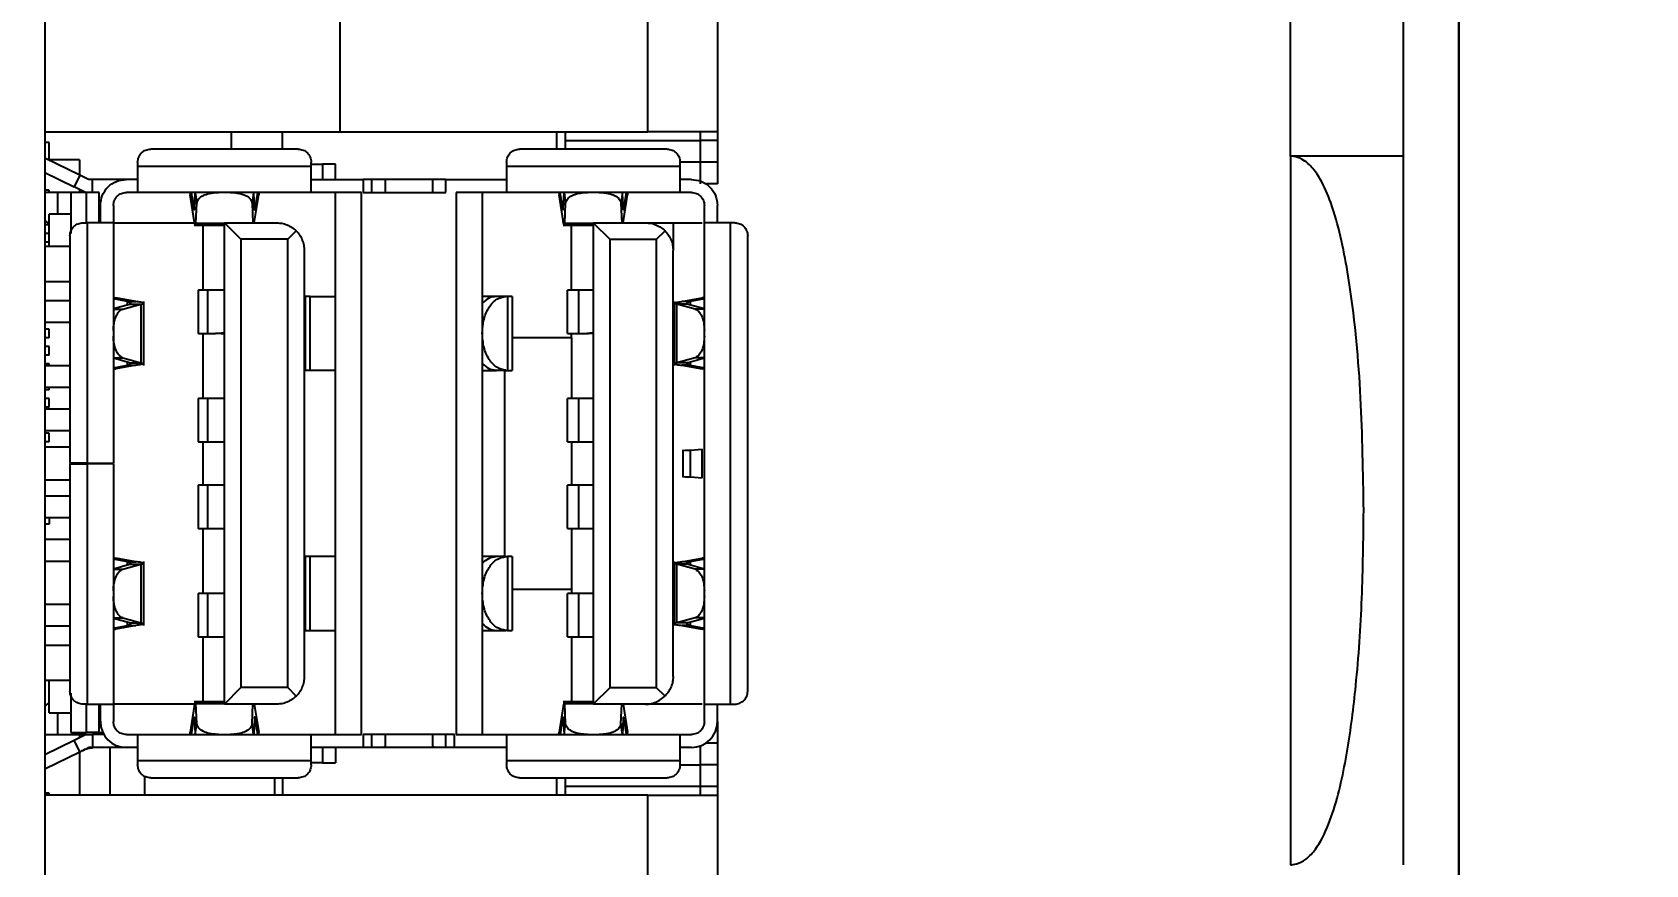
# Model space of a CAD drawing. Header units: millimetres. Extents: x 392 to 586, y 927 to 1144.
# Drawn here: x 423.39 to 460.57, y 1089.85 to 1109.05 of the extents above; entities that cross this region are included whole.
import ezdxf

# ---------------------------------------------------------------- set-up
doc = ezdxf.new("R2010")
doc.units = ezdxf.units.MM
doc.header["$PDSIZE"] = -1
doc.dimstyles.new('ISO-25', dxfattribs={"dimtxt": 2.5, "dimasz": 2.5, "dimexe": 1.25, "dimexo": 0.625, "dimtad": 1, "dimtxsty": 'Standard', "dimcen": 2.5, "dimadec": 0, "dimazin": 0, "dimtfac": 1, "dimtmove": 0, "dimatfit": 3, "dimfxl": 1, "dimarcsym": 0})

# ---------------------------------------------------------------- blocks, each defined once
blk = doc.blocks.new('*D2')
at = {"color": 0, "lineweight": -2}
for p, q in [((468.907, 1129.394), (396.89, 1129.394)), ((398.89, 1125.314), (398.89, 1061.222)), ((398.89, 989.999), (398.89, 1054.091)), ((468.907, 985.919), (396.89, 985.919))]:
    blk.add_line(p, q, dxfattribs=at)
at = {"color": 0}
for points in [[(399.57, 1125.314), (398.21, 1125.314), (398.89, 1129.394)], [(398.21, 989.999), (399.57, 989.999), (398.89, 985.919)]]:
    blk.add_solid(points, dxfattribs=at)
at = {"layer": 'Defpoints', "color": 0}
for p in [(468.907, 1129.394), (398.89, 985.919), (468.907, 985.919)]:
    blk.add_point(p, dxfattribs=at)
at = {"color": 0, "insert": (398.89, 1057.657), "char_height": 3.5, "attachment_point": 5}
blk.add_mtext('143,47', dxfattribs=at)

msp = doc.modelspace()

# ---------------------------------------------------------------- linework, layer by layer
at = {"color": 7, "linetype": 'Continuous', "lineweight": 25}
for p, q in [((423.674, 1123.855), (423.674, 1068.537)), ((452.377, 1106.193), (452.376, 1123.864)), ((454.976, 1123.864), (454.977, 1106.193)), ((456.261, 1042.67), (456.258, 1123.59)), ((423.674, 1109.457), (423.674, 1106.757)), ((430.474, 1109.457), (430.474, 1106.757)), ((437.574, 1106.757), (437.574, 1109.457)), ((439.174, 1109.457), (439.174, 1106.757)), ((423.674, 1106.757), (430.474, 1106.757)), ((427.974, 1106.357), (427.974, 1106.757)), ((429.154, 1106.357), (429.154, 1106.757)), ((430.474, 1106.757), (437.574, 1106.757)), ((435.474, 1106.357), (435.474, 1106.757)), ((435.674, 1106.557), (435.674, 1106.757)), ((435.674, 1106.557), (438.774, 1106.557)), ((435.674, 1106.357), (435.674, 1106.557)), ((439.174, 1106.757), (437.574, 1106.757)), ((438.774, 1106.757), (438.774, 1106.557)), ((438.774, 1106.557), (438.774, 1106.057)), ((439.174, 1106.557), (438.774, 1106.557)), ((439.174, 1106.757), (439.174, 1106.557)), ((439.174, 1106.557), (439.174, 1106.057)), ((423.774, 1106.507), (423.674, 1106.507)), ((424.481, 1105.756), (423.674, 1106.149)), ((423.774, 1106.107), (423.774, 1106.507)), ((429.514, 1106.357), (426.114, 1106.357)), ((438.014, 1106.357), (434.614, 1106.357)), ((452.377, 1106.193), (452.378, 1089.854)), ((454.977, 1106.193), (452.377, 1106.193)), ((454.977, 1106.193), (454.977, 1089.854)), ((423.674, 1105.816), (424.349, 1105.486)), ((424.474, 1106.107), (423.762, 1106.107)), ((424.474, 1106.107), (424.474, 1105.722)), ((425.814, 1106.057), (425.814, 1105.957)), ((429.814, 1105.957), (425.814, 1105.957)), ((429.814, 1105.957), (429.814, 1106.057)), ((429.814, 1106.007), (430.074, 1106.007)), ((430.074, 1106.007), (430.074, 1105.657)), ((430.374, 1105.657), (430.374, 1106.007)), ((434.314, 1106.057), (434.314, 1105.957)), ((438.314, 1105.957), (434.314, 1105.957)), ((438.774, 1106.057), (438.314, 1106.057)), ((438.314, 1105.957), (438.314, 1106.057)), ((438.774, 1106.057), (438.774, 1105.557)), ((439.174, 1106.057), (438.774, 1106.057)), ((439.174, 1106.057), (439.174, 1105.557)), ((423.774, 1105.407), (423.674, 1105.407)), ((423.774, 1105.357), (423.774, 1105.407)), ((424.481, 1105.756), (424.349, 1105.486)), ((424.615, 1105.357), (424.349, 1105.486)), ((424.474, 1105.425), (424.474, 1105.357)), ((424.684, 1105.657), (424.481, 1105.756)), ((424.774, 1105.657), (424.684, 1105.657)), ((424.774, 1105.357), (424.774, 1105.657)), ((425.554, 1105.657), (424.774, 1105.657)), ((425.814, 1105.657), (425.554, 1105.657)), ((429.814, 1105.657), (431.014, 1105.657)), ((431.014, 1105.657), (431.014, 1105.357)), ((431.214, 1105.357), (431.214, 1105.657)), ((431.505, 1105.657), (431.514, 1105.654)), ((432.614, 1105.657), (431.505, 1105.657)), ((432.614, 1105.654), (432.614, 1105.657)), ((432.914, 1105.357), (432.914, 1105.657)), ((432.914, 1105.657), (434.314, 1105.657)), ((438.574, 1105.657), (438.314, 1105.657)), ((423.974, 1105.357), (423.674, 1105.357)), ((423.974, 1104.857), (423.974, 1105.357)), ((424.274, 1105.357), (423.974, 1105.357)), ((424.624, 1105.357), (424.274, 1105.357)), ((424.274, 1105.357), (424.274, 1104.407)), ((424.574, 1105.357), (424.576, 1105.375)), ((424.624, 1105.357), (424.624, 1104.657)), ((424.924, 1105.357), (424.624, 1105.357)), ((424.924, 1104.657), (424.924, 1105.357)), ((424.954, 1104.657), (424.954, 1105.057)), ((425.254, 1105.057), (425.254, 1104.657)), ((425.814, 1105.357), (425.554, 1105.357)), ((429.814, 1105.357), (425.814, 1105.357)), ((426.312, 1105.357), (426.312, 1105.355)), ((427.024, 1105.357), (427.024, 1105.303)), ((427.12, 1104.707), (427.024, 1105.303)), ((427.046, 1105.357), (427.099, 1105.028)), ((427.123, 1104.983), (427.139, 1105.357)), ((427.156, 1104.64), (427.176, 1105.112)), ((428.452, 1105.112), (428.471, 1104.657)), ((428.505, 1104.983), (428.489, 1105.357)), ((428.5, 1104.657), (428.604, 1105.303)), ((428.529, 1105.028), (428.582, 1105.357)), ((428.604, 1105.357), (428.604, 1105.303)), ((429.316, 1105.355), (429.316, 1105.357)), ((430.974, 1105.357), (429.814, 1105.357)), ((430.374, 1092.857), (430.374, 1105.357)), ((430.974, 1092.857), (430.974, 1105.357)), ((431.014, 1105.357), (432.914, 1105.357)), ((434.314, 1105.357), (433.154, 1105.357)), ((433.154, 1105.357), (433.154, 1092.857)), ((433.754, 1105.357), (433.754, 1092.857)), ((438.314, 1105.357), (434.314, 1105.357)), ((434.812, 1105.357), (434.812, 1105.355)), ((435.524, 1105.357), (435.524, 1105.303)), ((435.62, 1104.707), (435.524, 1105.303)), ((435.546, 1105.357), (435.599, 1105.028)), ((435.623, 1104.983), (435.639, 1105.357)), ((435.656, 1104.64), (435.676, 1105.112)), ((436.952, 1105.112), (436.971, 1104.657)), ((437.005, 1104.983), (436.989, 1105.357)), ((437, 1104.657), (437.104, 1105.303)), ((437.029, 1105.028), (437.082, 1105.357)), ((437.104, 1105.357), (437.104, 1105.303)), ((437.816, 1105.355), (437.816, 1105.357)), ((438.574, 1105.357), (438.314, 1105.357)), ((438.874, 1104.657), (438.874, 1105.057)), ((439.174, 1104.657), (439.174, 1105.057)), ((423.674, 1104.707), (423.774, 1104.623)), ((424.274, 1104.857), (423.774, 1104.857)), ((423.774, 1104.107), (423.774, 1104.857)), ((423.774, 1104.607), (423.674, 1104.607)), ((423.774, 1104.407), (423.674, 1104.407)), ((424.254, 1104.357), (424.254, 1099.117)), ((424.554, 1104.657), (424.654, 1104.657)), ((424.654, 1104.657), (424.654, 1099.117)), ((425.254, 1104.657), (425.254, 1099.117)), ((425.254, 1104.657), (427.129, 1104.657)), ((427.117, 1104.6), (427.814, 1104.6)), ((427.814, 1104.64), (427.156, 1104.64)), ((427.314, 1104.6), (427.314, 1103.107)), ((427.814, 1093.557), (427.814, 1104.657)), ((428.195, 1104.276), (427.814, 1104.657)), ((427.814, 1104.657), (429.019, 1104.657)), ((429.273, 1104.276), (429.468, 1104.471)), ((435.616, 1104.6), (436.314, 1104.6)), ((436.314, 1104.64), (435.656, 1104.64)), ((435.814, 1103.107), (435.814, 1104.6)), ((436.314, 1104.657), (436.694, 1104.277)), ((436.314, 1104.657), (437.519, 1104.657)), ((436.314, 1104.657), (436.314, 1093.557)), ((437.519, 1104.657), (438.154, 1104.657)), ((437.774, 1104.277), (437.968, 1104.471)), ((438.154, 1104.657), (438.154, 1104.022)), ((438.874, 1093.557), (438.874, 1104.657)), ((439.474, 1093.557), (439.474, 1104.657)), ((439.574, 1104.657), (439.474, 1104.657)), ((439.874, 1093.857), (439.874, 1104.357)), ((423.774, 1104.207), (423.674, 1104.207)), ((424.254, 1104.107), (423.674, 1104.107)), ((428.195, 1104.276), (428.195, 1093.938)), ((429.273, 1104.276), (428.195, 1104.276)), ((429.273, 1093.938), (429.273, 1104.276)), ((429.654, 1104.022), (429.654, 1094.192)), ((436.694, 1104.277), (436.694, 1093.937)), ((436.694, 1104.277), (437.774, 1104.277)), ((437.774, 1093.937), (437.774, 1104.277)), ((438.154, 1094.197), (438.154, 1104.022)), ((425.255, 1103.859), (425.254, 1103.859)), ((438.874, 1103.859), (438.873, 1103.859)), ((423.674, 1103.307), (424.254, 1103.307)), ((424.242, 1102.857), (423.674, 1102.857)), ((425.254, 1102.927), (425.308, 1102.927)), ((425.583, 1102.841), (425.254, 1102.902)), ((425.775, 1102.841), (425.308, 1102.927)), ((425.583, 1102.841), (425.775, 1102.841)), ((425.954, 1101.37), (425.954, 1102.843)), ((427.211, 1103.107), (427.211, 1102.107)), ((427.422, 1103.107), (427.422, 1102.107)), ((427.814, 1103.107), (427.422, 1103.107)), ((429.674, 1102.959), (429.674, 1101.261)), ((429.791, 1102.959), (430.374, 1102.959)), ((429.791, 1101.261), (429.791, 1102.959)), ((434.071, 1102.959), (433.754, 1102.959)), ((434.3, 1102.959), (434.071, 1102.959)), ((434.337, 1102.959), (434.3, 1102.959)), ((434.337, 1102.959), (434.337, 1101.254)), ((434.454, 1101.254), (434.454, 1102.959)), ((435.711, 1103.107), (435.711, 1102.107)), ((435.975, 1103.107), (435.975, 1102.107)), ((436.314, 1103.107), (435.975, 1103.107)), ((438.174, 1102.843), (438.174, 1101.37)), ((438.353, 1102.841), (438.82, 1102.927)), ((438.545, 1102.841), (438.353, 1102.841)), ((438.874, 1102.902), (438.545, 1102.841)), ((438.874, 1102.927), (438.82, 1102.927)), ((425.254, 1102.678), (425.627, 1102.783)), ((425.469, 1102.666), (425.887, 1102.783)), ((425.627, 1102.783), (425.887, 1102.783)), ((425.887, 1102.783), (425.887, 1101.43)), ((438.241, 1101.43), (438.241, 1102.783)), ((438.659, 1102.666), (438.241, 1102.783)), ((438.501, 1102.783), (438.241, 1102.783)), ((438.501, 1102.783), (438.874, 1102.678)), ((424.242, 1102.357), (423.674, 1102.357)), ((423.774, 1102.207), (423.674, 1102.207)), ((423.774, 1102.007), (423.774, 1102.207)), ((427.314, 1102.107), (427.314, 1100.607)), ((427.422, 1102.107), (427.609, 1102.107)), ((427.609, 1102.107), (427.814, 1102.125)), ((427.742, 1102.107), (427.609, 1102.107)), ((427.814, 1102.113), (427.742, 1102.107)), ((427.742, 1102.107), (427.814, 1102.107)), ((435.814, 1102.007), (435.814, 1102.107)), ((435.975, 1102.107), (436.085, 1102.107)), ((436.085, 1102.107), (436.314, 1102.127)), ((436.085, 1102.107), (436.203, 1102.107)), ((436.314, 1102.116), (436.203, 1102.107)), ((436.314, 1102.107), (436.203, 1102.107)), ((423.774, 1102.007), (423.674, 1102.007)), ((423.774, 1101.807), (423.674, 1101.807)), ((423.774, 1101.607), (423.774, 1101.807)), ((435.814, 1102.007), (434.454, 1102.007)), ((435.814, 1102.007), (435.814, 1100.607)), ((423.774, 1101.607), (423.674, 1101.607)), ((423.774, 1101.407), (423.674, 1101.407)), ((424.254, 1101.357), (423.674, 1101.357)), ((423.774, 1101.357), (423.774, 1101.407)), ((425.627, 1101.43), (425.254, 1101.535)), ((425.254, 1101.312), (425.583, 1101.372)), ((425.775, 1101.372), (425.308, 1101.286)), ((425.469, 1101.547), (425.887, 1101.43)), ((425.583, 1101.372), (425.775, 1101.372)), ((425.627, 1101.43), (425.887, 1101.43)), ((438.659, 1101.547), (438.241, 1101.43)), ((438.501, 1101.43), (438.241, 1101.43)), ((438.545, 1101.372), (438.353, 1101.372)), ((438.353, 1101.372), (438.82, 1101.286)), ((438.874, 1101.535), (438.501, 1101.43)), ((438.545, 1101.372), (438.874, 1101.312)), ((425.254, 1101.286), (425.308, 1101.286)), ((429.791, 1101.261), (430.374, 1101.261)), ((433.754, 1101.254), (434.083, 1101.254)), ((434.071, 1101.259), (434.3, 1101.259)), ((434.274, 1096.959), (434.274, 1101.254)), ((434.3, 1101.254), (434.337, 1101.254)), ((438.874, 1101.286), (438.82, 1101.286)), ((424.254, 1100.857), (423.674, 1100.857)), ((423.774, 1100.807), (423.674, 1100.807)), ((423.774, 1100.607), (423.674, 1100.607)), ((423.774, 1100.807), (423.774, 1100.857)), ((423.774, 1100.407), (423.774, 1100.607)), ((427.211, 1100.607), (427.211, 1099.607)), ((427.422, 1100.607), (427.422, 1099.607)), ((427.814, 1100.607), (427.422, 1100.607)), ((435.711, 1100.607), (435.711, 1099.607)), ((435.975, 1100.607), (435.975, 1099.607)), ((436.314, 1100.607), (435.975, 1100.607)), ((423.774, 1100.407), (423.674, 1100.407)), ((424.242, 1100.357), (423.674, 1100.357)), ((425.254, 1100.354), (425.255, 1100.354)), ((438.873, 1100.354), (438.874, 1100.354)), ((424.242, 1099.857), (423.674, 1099.857)), ((423.774, 1099.807), (423.674, 1099.807)), ((423.774, 1099.607), (423.674, 1099.607)), ((424.254, 1099.482), (423.674, 1099.482)), ((423.774, 1099.607), (423.774, 1099.807)), ((427.314, 1099.607), (427.314, 1098.607)), ((427.422, 1099.607), (427.814, 1099.607)), ((433.754, 1099.607), (433.764, 1099.607)), ((433.764, 1098.607), (433.764, 1099.607)), ((435.814, 1099.607), (435.814, 1098.607)), ((435.975, 1099.607), (436.314, 1099.607)), ((424.654, 1099.117), (424.254, 1099.117)), ((424.254, 1099.097), (424.654, 1099.097)), ((424.254, 1099.097), (424.254, 1093.857)), ((424.624, 1099.117), (424.624, 1099.097)), ((424.654, 1099.097), (424.654, 1093.557)), ((425.254, 1099.097), (425.254, 1093.557)), ((438.374, 1099.419), (438.374, 1098.794)), ((438.553, 1099.417), (438.82, 1099.436)), ((438.553, 1098.796), (438.553, 1099.417)), ((438.82, 1098.777), (438.82, 1099.436)), ((423.674, 1098.732), (424.254, 1098.732)), ((438.553, 1098.796), (438.82, 1098.777)), ((424.242, 1098.357), (423.674, 1098.357)), ((427.211, 1098.607), (427.211, 1097.607)), ((427.422, 1098.607), (427.422, 1097.607)), ((427.814, 1098.607), (427.422, 1098.607)), ((433.764, 1098.607), (433.754, 1098.607)), ((435.711, 1098.607), (435.711, 1097.607)), ((435.975, 1098.607), (435.975, 1097.607)), ((436.314, 1098.607), (435.975, 1098.607)), ((424.242, 1097.857), (423.674, 1097.857)), ((423.774, 1097.707), (423.674, 1097.707)), ((423.774, 1097.857), (423.774, 1097.707)), ((425.255, 1097.859), (425.254, 1097.859)), ((427.314, 1097.607), (427.314, 1096.107)), ((427.422, 1097.607), (427.814, 1097.607)), ((435.814, 1097.607), (435.814, 1096.207)), ((435.975, 1097.607), (436.314, 1097.607)), ((438.874, 1097.859), (438.873, 1097.859)), ((424.254, 1097.357), (423.674, 1097.357)), ((423.674, 1096.857), (424.254, 1096.857)), ((425.254, 1096.927), (425.308, 1096.927)), ((425.583, 1096.841), (425.254, 1096.902)), ((425.775, 1096.841), (425.308, 1096.927)), ((429.674, 1096.959), (429.674, 1095.259)), ((429.791, 1095.259), (429.791, 1096.959)), ((430.374, 1096.959), (429.791, 1096.959)), ((434.071, 1096.959), (433.754, 1096.959)), ((434.3, 1096.959), (434.071, 1096.959)), ((434.3, 1096.959), (434.337, 1096.959)), ((434.337, 1096.959), (434.337, 1095.254)), ((434.454, 1095.254), (434.454, 1096.959)), ((438.353, 1096.841), (438.82, 1096.927)), ((438.874, 1096.902), (438.545, 1096.841)), ((438.874, 1096.927), (438.82, 1096.927)), ((425.254, 1096.678), (425.627, 1096.783)), ((425.469, 1096.666), (425.887, 1096.783)), ((425.583, 1096.841), (425.775, 1096.841)), ((425.627, 1096.783), (425.887, 1096.783)), ((425.887, 1096.783), (425.887, 1095.43)), ((425.954, 1095.37), (425.954, 1096.843)), ((438.174, 1096.843), (438.174, 1095.37)), ((438.241, 1095.43), (438.241, 1096.783)), ((438.659, 1096.666), (438.241, 1096.783)), ((438.501, 1096.783), (438.241, 1096.783)), ((438.545, 1096.841), (438.353, 1096.841)), ((438.501, 1096.783), (438.874, 1096.678)), ((427.211, 1096.107), (427.211, 1095.107)), ((427.422, 1096.107), (427.422, 1095.107)), ((427.814, 1096.107), (427.422, 1096.107)), ((434.454, 1096.207), (435.814, 1096.207)), ((435.711, 1096.107), (435.711, 1095.107)), ((435.814, 1096.207), (435.814, 1096.107)), ((435.975, 1096.107), (435.975, 1095.107)), ((436.314, 1096.107), (435.975, 1096.107)), ((424.242, 1095.857), (423.674, 1095.857)), ((425.627, 1095.43), (425.254, 1095.535)), ((425.254, 1095.312), (425.583, 1095.372)), ((425.775, 1095.372), (425.308, 1095.286)), ((425.469, 1095.547), (425.887, 1095.43)), ((425.583, 1095.372), (425.775, 1095.372)), ((425.627, 1095.43), (425.887, 1095.43)), ((438.659, 1095.547), (438.241, 1095.43)), ((438.501, 1095.43), (438.241, 1095.43)), ((438.545, 1095.372), (438.353, 1095.372)), ((438.353, 1095.372), (438.82, 1095.286)), ((438.874, 1095.535), (438.501, 1095.43)), ((438.545, 1095.372), (438.874, 1095.312)), ((424.242, 1095.357), (423.674, 1095.357)), ((425.254, 1095.286), (425.308, 1095.286)), ((427.314, 1095.107), (427.314, 1093.613)), ((427.422, 1095.107), (427.814, 1095.107)), ((429.791, 1095.259), (430.374, 1095.259)), ((433.754, 1095.254), (434.083, 1095.254)), ((434.071, 1095.259), (434.3, 1095.259)), ((434.337, 1095.254), (434.3, 1095.254)), ((435.814, 1095.107), (435.814, 1093.613)), ((435.975, 1095.107), (436.314, 1095.107)), ((438.874, 1095.286), (438.82, 1095.286)), ((424.254, 1094.907), (423.674, 1094.907)), ((425.254, 1094.354), (425.255, 1094.354)), ((438.873, 1094.354), (438.874, 1094.354)), ((423.674, 1094.107), (424.254, 1094.107)), ((423.774, 1093.357), (423.774, 1094.107)), ((427.814, 1093.557), (428.195, 1093.938)), ((429.273, 1093.938), (428.195, 1093.938)), ((429.273, 1093.938), (429.468, 1093.743)), ((436.694, 1093.937), (436.314, 1093.557)), ((437.774, 1093.937), (436.694, 1093.937)), ((437.967, 1093.744), (437.774, 1093.937)), ((423.674, 1093.507), (423.774, 1093.59)), ((424.274, 1093.807), (424.274, 1092.907)), ((424.654, 1093.557), (424.554, 1093.557)), ((424.624, 1093.557), (424.624, 1092.907)), ((424.924, 1092.907), (424.924, 1093.557)), ((424.954, 1093.157), (424.954, 1093.557)), ((425.254, 1093.557), (425.254, 1093.157)), ((427.129, 1093.557), (425.254, 1093.557)), ((427.12, 1093.506), (427.024, 1092.91)), ((427.814, 1093.613), (427.117, 1093.613)), ((427.176, 1093.101), (427.156, 1093.573)), ((427.156, 1093.573), (427.814, 1093.573)), ((429.019, 1093.557), (427.814, 1093.557)), ((428.452, 1093.101), (428.471, 1093.557)), ((428.5, 1093.557), (428.604, 1092.91)), ((435.62, 1093.506), (435.524, 1092.91)), ((436.314, 1093.613), (435.616, 1093.613)), ((435.676, 1093.101), (435.656, 1093.573)), ((435.656, 1093.573), (436.314, 1093.573)), ((437.514, 1093.557), (436.314, 1093.557)), ((436.952, 1093.101), (436.971, 1093.557)), ((437, 1093.557), (437.104, 1092.91)), ((438.874, 1093.157), (438.874, 1093.557)), ((439.174, 1093.157), (439.174, 1093.557)), ((439.474, 1093.557), (439.574, 1093.557)), ((423.774, 1093.357), (424.274, 1093.357)), ((423.974, 1092.857), (423.974, 1093.357)), ((427.099, 1093.184), (427.047, 1092.857)), ((427.123, 1093.229), (427.139, 1092.857)), ((428.505, 1093.229), (428.489, 1092.857)), ((428.581, 1092.857), (428.529, 1093.184)), ((435.598, 1093.174), (435.547, 1092.857)), ((435.623, 1093.23), (435.639, 1092.857)), ((437.005, 1093.23), (436.989, 1092.857)), ((437.081, 1092.857), (437.031, 1093.174)), ((439.174, 1093.157), (439.174, 1092.657)), ((423.674, 1092.857), (423.974, 1092.857)), ((423.974, 1092.857), (424.274, 1092.857)), ((424.274, 1092.907), (424.624, 1092.907)), ((424.274, 1092.857), (424.615, 1092.857)), ((424.349, 1092.727), (424.615, 1092.857)), ((424.474, 1092.857), (424.474, 1092.788)), ((424.615, 1092.857), (424.774, 1092.857)), ((424.924, 1092.907), (424.624, 1092.907)), ((424.774, 1092.857), (424.774, 1092.652)), ((425.034, 1092.857), (424.774, 1092.857)), ((424.924, 1092.907), (425.009, 1092.907)), ((425.554, 1092.857), (425.814, 1092.857)), ((425.814, 1092.857), (429.814, 1092.857)), ((427.024, 1092.857), (427.024, 1092.91)), ((428.604, 1092.857), (428.604, 1092.91)), ((429.814, 1092.857), (430.974, 1092.857)), ((433.114, 1092.857), (431.014, 1092.857)), ((431.014, 1092.857), (431.014, 1092.557)), ((431.214, 1092.557), (431.214, 1092.857)), ((431.514, 1092.857), (431.514, 1092.58)), ((432.614, 1092.58), (432.614, 1092.857)), ((432.914, 1092.557), (432.914, 1092.857)), ((433.114, 1092.557), (433.114, 1092.857)), ((433.154, 1092.857), (434.314, 1092.857)), ((434.314, 1092.857), (438.314, 1092.857)), ((435.524, 1092.857), (435.524, 1092.91)), ((437.104, 1092.857), (437.104, 1092.91)), ((438.314, 1092.857), (438.574, 1092.857)), ((423.674, 1092.398), (424.349, 1092.727)), ((423.674, 1092.064), (424.481, 1092.458)), ((424.481, 1092.458), (424.349, 1092.727)), ((424.474, 1092.454), (424.474, 1091.457)), ((424.774, 1092.557), (424.684, 1092.557)), ((424.774, 1092.652), (424.774, 1092.557)), ((425.554, 1092.557), (424.774, 1092.557)), ((424.774, 1092.557), (424.774, 1092.553)), ((425.174, 1092.557), (425.174, 1091.457)), ((425.814, 1092.557), (425.554, 1092.557)), ((431.014, 1092.557), (429.814, 1092.557)), ((430.074, 1092.557), (430.074, 1092.207)), ((430.374, 1092.557), (430.374, 1092.207)), ((431.214, 1092.557), (431.014, 1092.557)), ((431.364, 1092.557), (431.214, 1092.557)), ((432.764, 1092.557), (431.364, 1092.557)), ((432.914, 1092.557), (432.764, 1092.557)), ((433.114, 1092.557), (432.914, 1092.557)), ((434.314, 1092.557), (433.114, 1092.557)), ((438.574, 1092.557), (438.314, 1092.557)), ((438.774, 1092.591), (438.774, 1092.157)), ((439.174, 1092.657), (439.174, 1092.157)), ((425.814, 1092.257), (425.814, 1092.157)), ((425.814, 1092.257), (429.814, 1092.257)), ((429.814, 1092.157), (429.814, 1092.257)), ((430.074, 1092.207), (429.814, 1092.207)), ((430.074, 1092.207), (430.374, 1092.207)), ((434.314, 1092.257), (434.314, 1092.157)), ((434.314, 1092.257), (438.314, 1092.257)), ((438.314, 1092.157), (438.314, 1092.257)), ((438.314, 1092.157), (438.774, 1092.157)), ((438.774, 1092.157), (438.774, 1091.657)), ((439.174, 1092.157), (438.774, 1092.157)), ((439.174, 1092.157), (439.174, 1091.657)), ((425.974, 1091.896), (425.974, 1091.457)), ((426.114, 1091.857), (429.514, 1091.857)), ((428.974, 1091.457), (428.974, 1091.857)), ((429.154, 1091.857), (429.154, 1091.457)), ((434.614, 1091.857), (438.014, 1091.857)), ((435.474, 1091.457), (435.474, 1091.857)), ((435.674, 1091.657), (435.674, 1091.857)), ((438.774, 1091.657), (435.674, 1091.657)), ((435.674, 1091.457), (435.674, 1091.657)), ((438.774, 1091.657), (438.774, 1091.457)), ((439.174, 1091.657), (438.774, 1091.657)), ((439.174, 1091.657), (439.174, 1091.457)), ((423.774, 1091.507), (423.674, 1091.507)), ((423.674, 1091.457), (423.674, 1088.707)), ((437.574, 1091.457), (423.674, 1091.457)), ((423.774, 1091.457), (423.774, 1091.507)), ((437.574, 1088.707), (437.574, 1091.457)), ((437.574, 1091.457), (439.174, 1091.457)), ((439.174, 1091.457), (439.174, 1089.507))]:
    msp.add_line(p, q, dxfattribs=at)
at = {"color": 7, "linetype": 'Continuous'}
msp.add_line((456.258, 1123.59), (456.261, 1042.67), dxfattribs=at)
at = {"color": 8, "linetype": 'Continuous', "lineweight": 25}
for p, q in [((439.174, 1105.557), (438.885, 1105.557)), ((427.142, 1105.357), (427.176, 1105.112)), ((428.486, 1105.357), (428.452, 1105.112)), ((435.642, 1105.357), (435.676, 1105.112)), ((436.986, 1105.357), (436.952, 1105.112)), ((427.099, 1105.028), (427.125, 1105.028)), ((428.503, 1105.028), (428.529, 1105.028)), ((435.599, 1105.028), (435.625, 1105.028)), ((437.003, 1105.028), (437.029, 1105.028)), ((425.583, 1102.771), (425.583, 1102.841)), ((438.545, 1102.841), (438.545, 1102.771)), ((425.254, 1102.666), (425.469, 1102.666)), ((438.874, 1102.666), (438.659, 1102.666)), ((425.254, 1101.547), (425.469, 1101.547)), ((425.583, 1101.372), (425.583, 1101.443)), ((438.545, 1101.443), (438.545, 1101.372)), ((438.874, 1101.547), (438.659, 1101.547)), ((425.254, 1096.666), (425.469, 1096.666)), ((425.583, 1096.771), (425.583, 1096.841)), ((438.545, 1096.841), (438.545, 1096.771)), ((438.874, 1096.666), (438.659, 1096.666)), ((425.254, 1095.547), (425.469, 1095.547)), ((425.583, 1095.372), (425.583, 1095.443)), ((438.545, 1095.443), (438.545, 1095.372)), ((438.874, 1095.547), (438.659, 1095.547)), ((427.125, 1093.184), (427.099, 1093.184)), ((428.529, 1093.184), (428.503, 1093.184)), ((427.142, 1092.857), (427.176, 1093.101)), ((428.486, 1092.857), (428.452, 1093.101)), ((435.642, 1092.857), (435.676, 1093.101)), ((436.986, 1092.857), (436.952, 1093.101)), ((439.174, 1092.657), (438.906, 1092.657))]:
    msp.add_line(p, q, dxfattribs=at)
at = {"color": 7, "linetype": 'Continuous', "lineweight": 25}
for centre, radius, start, end in [((425.554, 1093.157), 0.6, 180, 270), ((438.574, 1093.157), 0.6, 270, 0), ((424.846, 1091.857), 0.7, 90, 95.884)]:
    msp.add_arc(centre, radius, start, end, dxfattribs=at)
for points in [[(425.814, 1106.057), (425.819, 1106.096), (425.828, 1106.175), (425.897, 1106.274), (425.996, 1106.343), (426.075, 1106.352), (426.114, 1106.357)], [(429.514, 1106.357), (429.553, 1106.352), (429.632, 1106.343), (429.731, 1106.274), (429.8, 1106.175), (429.81, 1106.096), (429.814, 1106.057)], [(434.314, 1106.057), (434.319, 1106.096), (434.328, 1106.175), (434.397, 1106.274), (434.496, 1106.343), (434.575, 1106.352), (434.614, 1106.357)], [(438.014, 1106.357), (438.053, 1106.352), (438.132, 1106.343), (438.231, 1106.274), (438.3, 1106.175), (438.31, 1106.096), (438.314, 1106.057)], [(425.814, 1105.957), (425.814, 1105.878), (425.814, 1105.721), (425.814, 1105.522), (425.814, 1105.384), (425.814, 1105.366), (425.814, 1105.357)], [(429.814, 1105.357), (429.814, 1105.366), (429.814, 1105.384), (429.814, 1105.522), (429.814, 1105.721), (429.814, 1105.878), (429.814, 1105.957)], [(430.374, 1106.007), (430.37, 1106.007), (430.36, 1106.007), (430.291, 1106.007), (430.192, 1106.007), (430.113, 1106.007), (430.074, 1106.007)], [(434.314, 1105.957), (434.314, 1105.878), (434.314, 1105.721), (434.314, 1105.522), (434.314, 1105.384), (434.314, 1105.366), (434.314, 1105.357)], [(438.314, 1105.357), (438.314, 1105.366), (438.314, 1105.384), (438.314, 1105.522), (438.314, 1105.721), (438.314, 1105.878), (438.314, 1105.957)], [(424.954, 1105.057), (424.963, 1105.135), (424.981, 1105.292), (425.12, 1105.491), (425.318, 1105.63), (425.475, 1105.648), (425.554, 1105.657)], [(431.214, 1105.657), (431.211, 1105.657), (431.205, 1105.657), (431.159, 1105.657), (431.093, 1105.657), (431.04, 1105.657), (431.014, 1105.657)], [(431.505, 1105.657), (431.498, 1105.657), (431.483, 1105.657), (431.441, 1105.657), (431.392, 1105.657), (431.338, 1105.657), (431.288, 1105.657), (431.247, 1105.657), (431.219, 1105.657), (431.216, 1105.657), (431.214, 1105.657)], [(431.514, 1105.654), (431.514, 1105.646), (431.514, 1105.631), (431.514, 1105.565), (431.514, 1105.474), (431.514, 1105.396), (431.514, 1105.357)], [(432.914, 1105.657), (432.912, 1105.657), (432.907, 1105.657), (432.873, 1105.657), (432.823, 1105.657), (432.764, 1105.657), (432.705, 1105.657), (432.655, 1105.657), (432.621, 1105.657), (432.616, 1105.657), (432.614, 1105.657)], [(432.614, 1105.357), (432.614, 1105.396), (432.614, 1105.474), (432.614, 1105.565), (432.614, 1105.631), (432.614, 1105.646), (432.614, 1105.654)], [(438.574, 1105.657), (438.653, 1105.648), (438.81, 1105.63), (439.008, 1105.491), (439.147, 1105.292), (439.165, 1105.135), (439.174, 1105.057)], [(425.254, 1105.057), (425.259, 1105.096), (425.268, 1105.175), (425.337, 1105.274), (425.436, 1105.343), (425.515, 1105.352), (425.554, 1105.357)], [(438.574, 1105.357), (438.613, 1105.352), (438.692, 1105.343), (438.791, 1105.274), (438.86, 1105.175), (438.87, 1105.096), (438.874, 1105.057)], [(424.254, 1104.357), (424.259, 1104.396), (424.268, 1104.475), (424.337, 1104.574), (424.436, 1104.643), (424.515, 1104.652), (424.554, 1104.657)], [(425.254, 1104.657), (425.245, 1104.657), (425.227, 1104.657), (425.088, 1104.657), (424.89, 1104.657), (424.733, 1104.657), (424.654, 1104.657)], [(438.154, 1104.657), (438.245, 1104.657), (438.427, 1104.657), (438.645, 1104.657), (438.795, 1104.657), (438.814, 1104.657), (438.824, 1104.657)], [(439.474, 1104.657), (439.395, 1104.657), (439.238, 1104.657), (439.04, 1104.657), (438.901, 1104.657), (438.883, 1104.657), (438.874, 1104.657)], [(439.574, 1104.657), (439.613, 1104.652), (439.692, 1104.643), (439.791, 1104.574), (439.86, 1104.475), (439.87, 1104.396), (439.874, 1104.357)], [(425.583, 1102.841), (425.599, 1102.836), (425.632, 1102.827), (425.655, 1102.812), (425.656, 1102.798), (425.637, 1102.788), (425.627, 1102.783)], [(425.946, 1102.812), (425.931, 1102.817), (425.9, 1102.827), (425.817, 1102.836), (425.775, 1102.841)], [(427.422, 1103.107), (427.387, 1103.107), (427.318, 1103.107), (427.249, 1103.107), (427.208, 1103.107), (427.213, 1103.107), (427.215, 1103.107)], [(433.754, 1102.109), (433.762, 1102.221), (433.779, 1102.443), (433.905, 1102.724), (434.086, 1102.921), (434.229, 1102.947), (434.3, 1102.959)], [(434.071, 1102.959), (434.014, 1102.952), (433.901, 1102.938), (433.803, 1102.847), (433.754, 1102.802)], [(438.182, 1102.812), (438.197, 1102.817), (438.228, 1102.827), (438.311, 1102.836), (438.353, 1102.841)], [(438.501, 1102.783), (438.491, 1102.788), (438.472, 1102.798), (438.473, 1102.812), (438.496, 1102.827), (438.529, 1102.836), (438.545, 1102.841)], [(425.254, 1102.171), (425.257, 1102.23), (425.263, 1102.35), (425.312, 1102.505), (425.382, 1102.622), (425.44, 1102.651), (425.469, 1102.666)], [(438.659, 1102.666), (438.688, 1102.651), (438.746, 1102.622), (438.816, 1102.505), (438.865, 1102.35), (438.871, 1102.23), (438.874, 1102.171)], [(427.215, 1102.107), (427.213, 1102.107), (427.208, 1102.107), (427.249, 1102.107), (427.318, 1102.107), (427.387, 1102.107), (427.422, 1102.107)], [(434.3, 1101.259), (434.229, 1101.272), (434.086, 1101.298), (433.905, 1101.494), (433.779, 1101.775), (433.762, 1101.998), (433.754, 1102.109)], [(425.469, 1101.547), (425.44, 1101.562), (425.382, 1101.591), (425.312, 1101.708), (425.263, 1101.864), (425.257, 1101.983), (425.254, 1102.043)], [(438.874, 1102.043), (438.871, 1101.983), (438.865, 1101.864), (438.816, 1101.708), (438.746, 1101.591), (438.688, 1101.562), (438.659, 1101.547)], [(425.627, 1101.43), (425.637, 1101.425), (425.656, 1101.416), (425.655, 1101.401), (425.632, 1101.387), (425.599, 1101.377), (425.583, 1101.372)], [(425.946, 1101.401), (425.931, 1101.396), (425.9, 1101.387), (425.817, 1101.377), (425.775, 1101.372)], [(433.754, 1101.417), (433.803, 1101.371), (433.901, 1101.28), (434.014, 1101.266), (434.071, 1101.259)], [(438.182, 1101.401), (438.197, 1101.396), (438.228, 1101.387), (438.311, 1101.377), (438.353, 1101.372)], [(438.545, 1101.372), (438.529, 1101.377), (438.496, 1101.387), (438.473, 1101.401), (438.472, 1101.416), (438.491, 1101.425), (438.501, 1101.43)], [(427.422, 1100.607), (427.387, 1100.607), (427.318, 1100.607), (427.249, 1100.607), (427.208, 1100.607), (427.213, 1100.607), (427.215, 1100.607)], [(427.215, 1099.607), (427.213, 1099.607), (427.208, 1099.607), (427.249, 1099.607), (427.318, 1099.607), (427.387, 1099.607), (427.422, 1099.607)], [(424.654, 1099.117), (424.733, 1099.117), (424.89, 1099.117), (425.088, 1099.117), (425.227, 1099.117), (425.245, 1099.117), (425.254, 1099.117)], [(425.254, 1099.097), (425.245, 1099.097), (425.227, 1099.097), (425.088, 1099.097), (424.89, 1099.097), (424.733, 1099.097), (424.654, 1099.097)], [(427.422, 1098.607), (427.387, 1098.607), (427.318, 1098.607), (427.249, 1098.607), (427.208, 1098.607), (427.213, 1098.607), (427.215, 1098.607)], [(427.215, 1097.607), (427.213, 1097.607), (427.208, 1097.607), (427.249, 1097.607), (427.318, 1097.607), (427.387, 1097.607), (427.422, 1097.607)], [(433.754, 1096.109), (433.762, 1096.221), (433.779, 1096.443), (433.905, 1096.724), (434.086, 1096.921), (434.229, 1096.947), (434.3, 1096.959)], [(433.754, 1096.802), (433.803, 1096.847), (433.901, 1096.938), (434.014, 1096.952), (434.071, 1096.959)], [(425.254, 1096.171), (425.257, 1096.23), (425.263, 1096.35), (425.312, 1096.505), (425.382, 1096.622), (425.44, 1096.651), (425.469, 1096.666)], [(425.583, 1096.841), (425.599, 1096.836), (425.632, 1096.827), (425.655, 1096.812), (425.656, 1096.798), (425.637, 1096.788), (425.627, 1096.783)], [(425.946, 1096.812), (425.931, 1096.817), (425.9, 1096.827), (425.817, 1096.836), (425.775, 1096.841)], [(438.182, 1096.812), (438.197, 1096.817), (438.228, 1096.827), (438.311, 1096.836), (438.353, 1096.841)], [(438.501, 1096.783), (438.491, 1096.788), (438.472, 1096.798), (438.473, 1096.812), (438.496, 1096.827), (438.529, 1096.836), (438.545, 1096.841)], [(438.659, 1096.666), (438.688, 1096.651), (438.746, 1096.622), (438.816, 1096.505), (438.865, 1096.35), (438.871, 1096.23), (438.874, 1096.171)], [(427.422, 1096.107), (427.387, 1096.107), (427.318, 1096.107), (427.249, 1096.107), (427.208, 1096.107), (427.213, 1096.107), (427.215, 1096.107)], [(434.3, 1095.259), (434.229, 1095.272), (434.086, 1095.298), (433.905, 1095.494), (433.779, 1095.775), (433.762, 1095.998), (433.754, 1096.109)], [(425.469, 1095.547), (425.44, 1095.562), (425.382, 1095.591), (425.312, 1095.708), (425.263, 1095.864), (425.257, 1095.983), (425.254, 1096.043)], [(438.874, 1096.043), (438.871, 1095.983), (438.865, 1095.864), (438.816, 1095.708), (438.746, 1095.591), (438.688, 1095.562), (438.659, 1095.547)], [(425.627, 1095.43), (425.637, 1095.425), (425.656, 1095.416), (425.655, 1095.401), (425.632, 1095.387), (425.599, 1095.377), (425.583, 1095.372)], [(425.946, 1095.401), (425.931, 1095.396), (425.9, 1095.387), (425.817, 1095.377), (425.775, 1095.372)], [(433.754, 1095.417), (433.803, 1095.371), (433.901, 1095.28), (434.014, 1095.266), (434.071, 1095.259)], [(438.182, 1095.401), (438.197, 1095.396), (438.228, 1095.387), (438.311, 1095.377), (438.353, 1095.372)], [(438.545, 1095.372), (438.529, 1095.377), (438.496, 1095.387), (438.473, 1095.401), (438.472, 1095.416), (438.491, 1095.425), (438.501, 1095.43)], [(427.215, 1095.107), (427.213, 1095.107), (427.208, 1095.107), (427.249, 1095.107), (427.318, 1095.107), (427.387, 1095.107), (427.422, 1095.107)], [(424.554, 1093.557), (424.515, 1093.561), (424.436, 1093.57), (424.337, 1093.64), (424.268, 1093.739), (424.259, 1093.817), (424.254, 1093.857)], [(424.654, 1093.557), (424.733, 1093.557), (424.89, 1093.557), (425.088, 1093.557), (425.227, 1093.557), (425.245, 1093.557), (425.254, 1093.557)], [(438.824, 1093.557), (438.818, 1093.557), (438.805, 1093.557), (438.708, 1093.557), (438.56, 1093.557), (438.369, 1093.557), (438.151, 1093.557), (437.923, 1093.557), (437.7, 1093.557), (437.576, 1093.557), (437.514, 1093.557)], [(438.874, 1093.557), (438.883, 1093.557), (438.901, 1093.557), (439.04, 1093.557), (439.238, 1093.557), (439.395, 1093.557), (439.474, 1093.557)], [(439.574, 1093.557), (439.613, 1093.561), (439.692, 1093.57), (439.791, 1093.64), (439.86, 1093.739), (439.87, 1093.817), (439.874, 1093.857)], [(425.554, 1092.857), (425.515, 1092.861), (425.436, 1092.87), (425.337, 1092.94), (425.268, 1093.039), (425.259, 1093.117), (425.254, 1093.157)], [(438.874, 1093.157), (438.87, 1093.117), (438.86, 1093.039), (438.791, 1092.94), (438.692, 1092.87), (438.613, 1092.861), (438.574, 1092.857)], [(425.814, 1092.857), (425.814, 1092.848), (425.814, 1092.83), (425.814, 1092.691), (425.814, 1092.492), (425.814, 1092.335), (425.814, 1092.257)], [(429.814, 1092.257), (429.814, 1092.335), (429.814, 1092.492), (429.814, 1092.691), (429.814, 1092.83), (429.814, 1092.848), (429.814, 1092.857)], [(434.314, 1092.857), (434.314, 1092.848), (434.314, 1092.83), (434.314, 1092.691), (434.314, 1092.492), (434.314, 1092.335), (434.314, 1092.257)], [(438.314, 1092.257), (438.314, 1092.335), (438.314, 1092.492), (438.314, 1092.691), (438.314, 1092.83), (438.314, 1092.848), (438.314, 1092.857)], [(426.114, 1091.857), (426.075, 1091.861), (425.996, 1091.87), (425.897, 1091.94), (425.828, 1092.039), (425.819, 1092.117), (425.814, 1092.157)], [(429.814, 1092.157), (429.81, 1092.117), (429.8, 1092.039), (429.731, 1091.94), (429.632, 1091.87), (429.553, 1091.861), (429.514, 1091.857)], [(434.614, 1091.857), (434.575, 1091.861), (434.496, 1091.87), (434.397, 1091.94), (434.328, 1092.039), (434.319, 1092.117), (434.314, 1092.157)], [(438.314, 1092.157), (438.31, 1092.117), (438.3, 1092.039), (438.231, 1091.94), (438.132, 1091.87), (438.053, 1091.861), (438.014, 1091.857)]]:
    msp.add_open_spline(points, degree=3, dxfattribs=at)
for points, knots in [([(454.068, 1098.023), (454.054, 1098.89), (454.028, 1100.629), (453.848, 1102.64), (453.609, 1104.04), (453.432, 1104.775), (453.21, 1105.414), (452.958, 1105.866), (452.691, 1106.118), (452.441, 1106.202), (452.401, 1106.196), (452.377, 1106.193)], [0, 0, 0, 0, 0.262633, 0.526664, 0.610299, 0.694564, 0.757882, 0.821915, 0.864689, 0.917341, 1, 1, 1, 1]), ([(427.176, 1105.112), (427.184, 1105.143), (427.202, 1105.208), (427.312, 1105.286), (427.441, 1105.33), (427.564, 1105.353), (427.639, 1105.355), (427.68, 1105.357)], [0, 0, 0, 0, 0.24308, 0.499178, 0.709058, 0.844494, 1, 1, 1, 1]), ([(427.949, 1105.357), (427.989, 1105.355), (428.064, 1105.353), (428.187, 1105.33), (428.316, 1105.286), (428.426, 1105.208), (428.444, 1105.143), (428.452, 1105.112)], [0, 0, 0, 0, 0.155482, 0.29091, 0.500822, 0.756898, 1, 1, 1, 1]), ([(435.676, 1105.112), (435.684, 1105.143), (435.702, 1105.208), (435.812, 1105.286), (435.941, 1105.33), (436.064, 1105.353), (436.139, 1105.355), (436.18, 1105.357)], [0, 0, 0, 0, 0.24308, 0.499178, 0.709058, 0.844494, 1, 1, 1, 1]), ([(436.449, 1105.357), (436.489, 1105.355), (436.564, 1105.353), (436.687, 1105.33), (436.816, 1105.286), (436.926, 1105.208), (436.944, 1105.143), (436.952, 1105.112)], [0, 0, 0, 0, 0.155482, 0.29091, 0.500822, 0.756898, 1, 1, 1, 1]), ([(427.099, 1105.028), (427.101, 1105.018), (427.104, 1104.997), (427.11, 1104.97), (427.116, 1104.954), (427.121, 1104.958), (427.123, 1104.976), (427.123, 1104.983)], [0, 0, 0, 0, 0.156174, 0.30351, 0.570531, 0.802683, 1, 1, 1, 1]), ([(427.156, 1104.64), (427.155, 1104.625), (427.152, 1104.598), (427.145, 1104.598), (427.136, 1104.622), (427.127, 1104.661), (427.122, 1104.691), (427.12, 1104.707)], [0, 0, 0, 0, 0.246897, 0.467456, 0.701489, 0.842787, 1, 1, 1, 1]), ([(428.529, 1105.028), (428.526, 1105.012), (428.52, 1104.979), (428.513, 1104.956), (428.507, 1104.954), (428.506, 1104.974), (428.505, 1104.983)], [0, 0, 0, 0, 0.251224, 0.499919, 0.747416, 1, 1, 1, 1]), ([(435.599, 1105.028), (435.601, 1105.018), (435.604, 1104.997), (435.61, 1104.972), (435.616, 1104.955), (435.621, 1104.956), (435.622, 1104.974), (435.623, 1104.983)], [0, 0, 0, 0, 0.157305, 0.298682, 0.532834, 0.752482, 1, 1, 1, 1]), ([(435.656, 1104.64), (435.655, 1104.628), (435.653, 1104.602), (435.645, 1104.595), (435.636, 1104.619), (435.627, 1104.66), (435.622, 1104.691), (435.62, 1104.707)], [0, 0, 0, 0, 0.196622, 0.428542, 0.695791, 0.843418, 1, 1, 1, 1]), ([(437.029, 1105.028), (437.026, 1105.012), (437.02, 1104.979), (437.013, 1104.956), (437.007, 1104.954), (437.006, 1104.974), (437.005, 1104.983)], [0, 0, 0, 0, 0.251224, 0.499919, 0.747416, 1, 1, 1, 1]), ([(429.019, 1104.657), (429.06, 1104.654), (429.147, 1104.649), (429.268, 1104.61), (429.38, 1104.55), (429.437, 1104.499), (429.468, 1104.471)], [0, 0, 0, 0, 0.200058, 0.424636, 0.688247, 1, 1, 1, 1]), ([(429.468, 1104.471), (429.496, 1104.44), (429.547, 1104.383), (429.607, 1104.27), (429.647, 1104.149), (429.652, 1104.063), (429.654, 1104.022)], [0, 0, 0, 0, 0.311752, 0.575362, 0.799941, 1, 1, 1, 1]), ([(437.519, 1104.657), (437.56, 1104.654), (437.647, 1104.649), (437.768, 1104.61), (437.88, 1104.55), (437.937, 1104.499), (437.968, 1104.471)], [0, 0, 0, 0, 0.200059, 0.424638, 0.688248, 1, 1, 1, 1]), ([(437.968, 1104.471), (437.996, 1104.44), (438.047, 1104.383), (438.107, 1104.27), (438.147, 1104.149), (438.152, 1104.063), (438.154, 1104.022)], [0, 0, 0, 0, 0.311752, 0.575362, 0.799941, 1, 1, 1, 1]), ([(425.887, 1102.783), (425.913, 1102.788), (425.953, 1102.795), (425.948, 1102.803), (425.946, 1102.805)], [0, 0, 0, 0, 0.666667, 1, 1, 1, 1]), ([(429.791, 1102.959), (429.753, 1102.959), (429.685, 1102.959), (429.682, 1102.959), (429.681, 1102.959)], [0, 0, 0, 0, 0.5621083, 1, 1, 1, 1]), ([(434.447, 1102.959), (434.446, 1102.959), (434.443, 1102.959), (434.375, 1102.959), (434.337, 1102.959)], [0, 0, 0, 0, 0.437892, 1, 1, 1, 1]), ([(435.975, 1103.107), (435.933, 1103.107), (435.848, 1103.107), (435.762, 1103.107), (435.714, 1103.107), (435.716, 1103.107), (435.716, 1103.107)], [0, 0, 0, 0, 0.278322, 0.556644, 0.834966, 1, 1, 1, 1]), ([(438.241, 1102.783), (438.215, 1102.788), (438.175, 1102.795), (438.18, 1102.803), (438.182, 1102.805)], [0, 0, 0, 0, 0.666667, 1, 1, 1, 1]), ([(435.716, 1102.107), (435.716, 1102.107), (435.714, 1102.107), (435.762, 1102.107), (435.848, 1102.107), (435.933, 1102.107), (435.975, 1102.107)], [0, 0, 0, 0, 0.165034, 0.443356, 0.721678, 1, 1, 1, 1]), ([(425.887, 1101.43), (425.913, 1101.425), (425.953, 1101.418), (425.948, 1101.411), (425.946, 1101.408)], [0, 0, 0, 0, 0.666667, 1, 1, 1, 1]), ([(438.241, 1101.43), (438.215, 1101.425), (438.175, 1101.418), (438.18, 1101.411), (438.182, 1101.408)], [0, 0, 0, 0, 0.666667, 1, 1, 1, 1]), ([(429.681, 1101.261), (429.682, 1101.261), (429.685, 1101.261), (429.753, 1101.261), (429.791, 1101.261)], [0, 0, 0, 0, 0.4378917, 1, 1, 1, 1]), ([(434.337, 1101.254), (434.375, 1101.254), (434.443, 1101.254), (434.446, 1101.254), (434.447, 1101.254)], [0, 0, 0, 0, 0.562108, 1, 1, 1, 1]), ([(435.975, 1100.607), (435.933, 1100.607), (435.848, 1100.607), (435.762, 1100.607), (435.714, 1100.607), (435.716, 1100.607), (435.716, 1100.607)], [0, 0, 0, 0, 0.278322, 0.556644, 0.834966, 1, 1, 1, 1]), ([(435.716, 1099.607), (435.716, 1099.607), (435.714, 1099.607), (435.762, 1099.607), (435.848, 1099.607), (435.933, 1099.607), (435.975, 1099.607)], [0, 0, 0, 0, 0.165034, 0.443356, 0.721678, 1, 1, 1, 1]), ([(438.382, 1099.404), (438.38, 1099.405), (438.376, 1099.408), (438.432, 1099.412), (438.512, 1099.416), (438.553, 1099.417)], [0, 0, 0, 0, 0.2, 0.6, 1, 1, 1, 1]), ([(438.382, 1098.809), (438.38, 1098.808), (438.376, 1098.806), (438.432, 1098.801), (438.512, 1098.798), (438.553, 1098.796)], [0, 0, 0, 0, 0.2, 0.6, 1, 1, 1, 1]), ([(435.975, 1098.607), (435.933, 1098.607), (435.848, 1098.607), (435.762, 1098.607), (435.714, 1098.607), (435.716, 1098.607), (435.716, 1098.607)], [0, 0, 0, 0, 0.278322, 0.556644, 0.834966, 1, 1, 1, 1]), ([(452.377, 1089.854), (452.396, 1089.852), (452.43, 1089.848), (452.652, 1089.907), (452.883, 1090.1), (453.134, 1090.47), (453.362, 1091.038), (453.552, 1091.743), (453.741, 1092.727), (453.918, 1094.146), (454.043, 1096), (454.06, 1097.348), (454.068, 1098.023)], [0, 0, 0, 0, 0.073328, 0.128111, 0.170371, 0.212572, 0.287033, 0.362173, 0.437479, 0.591741, 0.795552, 1, 1, 1, 1]), ([(435.716, 1097.607), (435.716, 1097.607), (435.714, 1097.607), (435.762, 1097.607), (435.848, 1097.607), (435.933, 1097.607), (435.975, 1097.607)], [0, 0, 0, 0, 0.165034, 0.443356, 0.721678, 1, 1, 1, 1]), ([(429.791, 1096.959), (429.753, 1096.959), (429.685, 1096.959), (429.682, 1096.959), (429.681, 1096.959)], [0, 0, 0, 0, 0.5621083, 1, 1, 1, 1]), ([(434.447, 1096.959), (434.446, 1096.959), (434.443, 1096.959), (434.375, 1096.959), (434.337, 1096.959)], [0, 0, 0, 0, 0.437892, 1, 1, 1, 1]), ([(425.887, 1096.783), (425.913, 1096.788), (425.953, 1096.795), (425.948, 1096.803), (425.946, 1096.805)], [0, 0, 0, 0, 0.666667, 1, 1, 1, 1]), ([(438.241, 1096.783), (438.215, 1096.788), (438.175, 1096.795), (438.18, 1096.803), (438.182, 1096.805)], [0, 0, 0, 0, 0.666667, 1, 1, 1, 1]), ([(435.975, 1096.107), (435.933, 1096.107), (435.848, 1096.107), (435.762, 1096.107), (435.714, 1096.107), (435.716, 1096.107), (435.716, 1096.107)], [0, 0, 0, 0, 0.278322, 0.556644, 0.834966, 1, 1, 1, 1]), ([(425.887, 1095.43), (425.913, 1095.425), (425.953, 1095.418), (425.948, 1095.411), (425.946, 1095.408)], [0, 0, 0, 0, 0.666667, 1, 1, 1, 1]), ([(438.241, 1095.43), (438.215, 1095.425), (438.175, 1095.418), (438.18, 1095.411), (438.182, 1095.408)], [0, 0, 0, 0, 0.666667, 1, 1, 1, 1]), ([(429.681, 1095.259), (429.682, 1095.259), (429.685, 1095.259), (429.753, 1095.259), (429.791, 1095.259)], [0, 0, 0, 0, 0.4378917, 1, 1, 1, 1]), ([(434.337, 1095.254), (434.375, 1095.254), (434.443, 1095.254), (434.446, 1095.254), (434.447, 1095.254)], [0, 0, 0, 0, 0.562108, 1, 1, 1, 1]), ([(435.716, 1095.107), (435.716, 1095.107), (435.714, 1095.107), (435.762, 1095.107), (435.848, 1095.107), (435.933, 1095.107), (435.975, 1095.107)], [0, 0, 0, 0, 0.165034, 0.443356, 0.721678, 1, 1, 1, 1]), ([(429.654, 1094.192), (429.652, 1094.151), (429.647, 1094.064), (429.607, 1093.943), (429.547, 1093.83), (429.496, 1093.773), (429.468, 1093.743)], [0, 0, 0, 0, 0.200058, 0.424636, 0.688247, 1, 1, 1, 1]), ([(438.154, 1094.197), (438.152, 1094.155), (438.146, 1094.068), (438.107, 1093.946), (438.046, 1093.832), (437.995, 1093.775), (437.967, 1093.744)], [0, 0, 0, 0, 0.200059, 0.424637, 0.688248, 1, 1, 1, 1]), ([(427.156, 1093.573), (427.155, 1093.587), (427.153, 1093.616), (427.144, 1093.613), (427.133, 1093.58), (427.124, 1093.53), (427.12, 1093.506)], [0, 0, 0, 0, 0.2499956, 0.4998769, 0.7480005, 1, 1, 1, 1]), ([(429.468, 1093.743), (429.437, 1093.715), (429.38, 1093.663), (429.268, 1093.603), (429.147, 1093.564), (429.06, 1093.559), (429.019, 1093.557)], [0, 0, 0, 0, 0.311752, 0.575362, 0.799941, 1, 1, 1, 1]), ([(435.656, 1093.573), (435.655, 1093.587), (435.653, 1093.616), (435.644, 1093.613), (435.633, 1093.58), (435.624, 1093.53), (435.62, 1093.506)], [0, 0, 0, 0, 0.249996, 0.499877, 0.748, 1, 1, 1, 1]), ([(437.514, 1093.557), (437.538, 1093.557), (437.586, 1093.559), (437.684, 1093.576), (437.835, 1093.63), (437.915, 1093.699), (437.967, 1093.744)], [0, 0, 0, 0, 0.1164885, 0.2356863, 0.500522, 1, 1, 1, 1]), ([(427.099, 1093.184), (427.102, 1093.201), (427.108, 1093.233), (427.115, 1093.256), (427.121, 1093.258), (427.123, 1093.239), (427.123, 1093.229)], [0, 0, 0, 0, 0.251224, 0.499919, 0.747416, 1, 1, 1, 1]), ([(428.529, 1093.184), (428.527, 1093.195), (428.524, 1093.215), (428.518, 1093.243), (428.512, 1093.259), (428.507, 1093.254), (428.505, 1093.237), (428.505, 1093.229)], [0, 0, 0, 0, 0.156174, 0.30351, 0.570531, 0.802683, 1, 1, 1, 1]), ([(435.598, 1093.176), (435.601, 1093.194), (435.607, 1093.23), (435.615, 1093.256), (435.621, 1093.26), (435.622, 1093.24), (435.623, 1093.23)], [0, 0, 0, 0, 0.250283, 0.499864, 0.747459, 1, 1, 1, 1]), ([(437.005, 1093.23), (437.006, 1093.24), (437.007, 1093.26), (437.013, 1093.256), (437.021, 1093.23), (437.027, 1093.194), (437.03, 1093.176)], [0, 0, 0, 0, 0.252511, 0.500135, 0.749751, 1, 1, 1, 1]), ([(427.68, 1092.857), (427.639, 1092.858), (427.564, 1092.861), (427.442, 1092.883), (427.313, 1092.928), (427.202, 1093.005), (427.185, 1093.07), (427.176, 1093.101)], [0, 0, 0, 0, 0.155482, 0.29091, 0.500822, 0.756898, 1, 1, 1, 1]), ([(428.452, 1093.101), (428.444, 1093.07), (428.426, 1093.005), (428.316, 1092.928), (428.187, 1092.883), (428.064, 1092.861), (427.989, 1092.858), (427.948, 1092.857)], [0, 0, 0, 0, 0.2430798, 0.4991785, 0.7090581, 0.8444936, 1, 1, 1, 1]), ([(435.524, 1092.91), (435.522, 1092.901), (435.516, 1092.88), (435.507, 1092.86), (435.501, 1092.858), (435.498, 1092.857)], [0, 0, 0, 0, 0.283961, 0.67783, 1, 1, 1, 1]), ([(436.18, 1092.857), (436.139, 1092.858), (436.064, 1092.861), (435.942, 1092.883), (435.813, 1092.928), (435.702, 1093.005), (435.685, 1093.07), (435.676, 1093.101)], [0, 0, 0, 0, 0.155482, 0.29091, 0.500822, 0.756898, 1, 1, 1, 1]), ([(436.952, 1093.101), (436.944, 1093.07), (436.926, 1093.005), (436.816, 1092.928), (436.687, 1092.883), (436.564, 1092.861), (436.489, 1092.858), (436.448, 1092.857)], [0, 0, 0, 0, 0.24308, 0.499178, 0.709058, 0.844494, 1, 1, 1, 1]), ([(424.481, 1092.458), (424.511, 1092.472), (424.579, 1092.505), (424.647, 1092.538), (424.684, 1092.557)], [0, 0, 0, 0, 0.446802, 1, 1, 1, 1]), ([(424.539, 1092.486), (424.57, 1092.5), (424.645, 1092.533), (424.726, 1092.545), (424.774, 1092.553)], [0, 0, 0, 0, 0.412732, 1, 1, 1, 1]), ([(431.514, 1092.58), (431.513, 1092.575), (431.51, 1092.566), (431.485, 1092.559), (431.448, 1092.557), (431.406, 1092.557), (431.377, 1092.557), (431.364, 1092.557)], [0, 0, 0, 0, 0.2119476, 0.4241608, 0.6315579, 0.8408223, 1, 1, 1, 1]), ([(432.764, 1092.557), (432.747, 1092.557), (432.713, 1092.557), (432.669, 1092.557), (432.635, 1092.561), (432.617, 1092.568), (432.615, 1092.576), (432.614, 1092.58)], [0, 0, 0, 0, 0.212496, 0.425034, 0.636723, 0.845173, 1, 1, 1, 1])]:
    msp.add_open_spline(points, degree=3, knots=knots, dxfattribs=at)

# ---------------------------------------------------------------- dimensions: what is measured, and where the dimension line sits
dim = msp.add_linear_dim(base=(398.8904, 985.9193), p1=(468.9065, 1129.3939), p2=(468.9065, 985.9193), angle=90, dimstyle='ISO-25', override={"dimtxt": 3.5, "dimasz": 4.08, "dimexe": 2, "dimexo": 0, "dimgap": 1.524, "dimtih": 1, "dimtoh": 1, "dimzin": 0, "dimadec": 2, "dimtzin": 0})
dim.commit()
dim.dimension.update_dxf_attribs({"geometry": '*D2', "text_midpoint": (398.8904, 1057.6566)})

doc.saveas('drawing.dxf')
